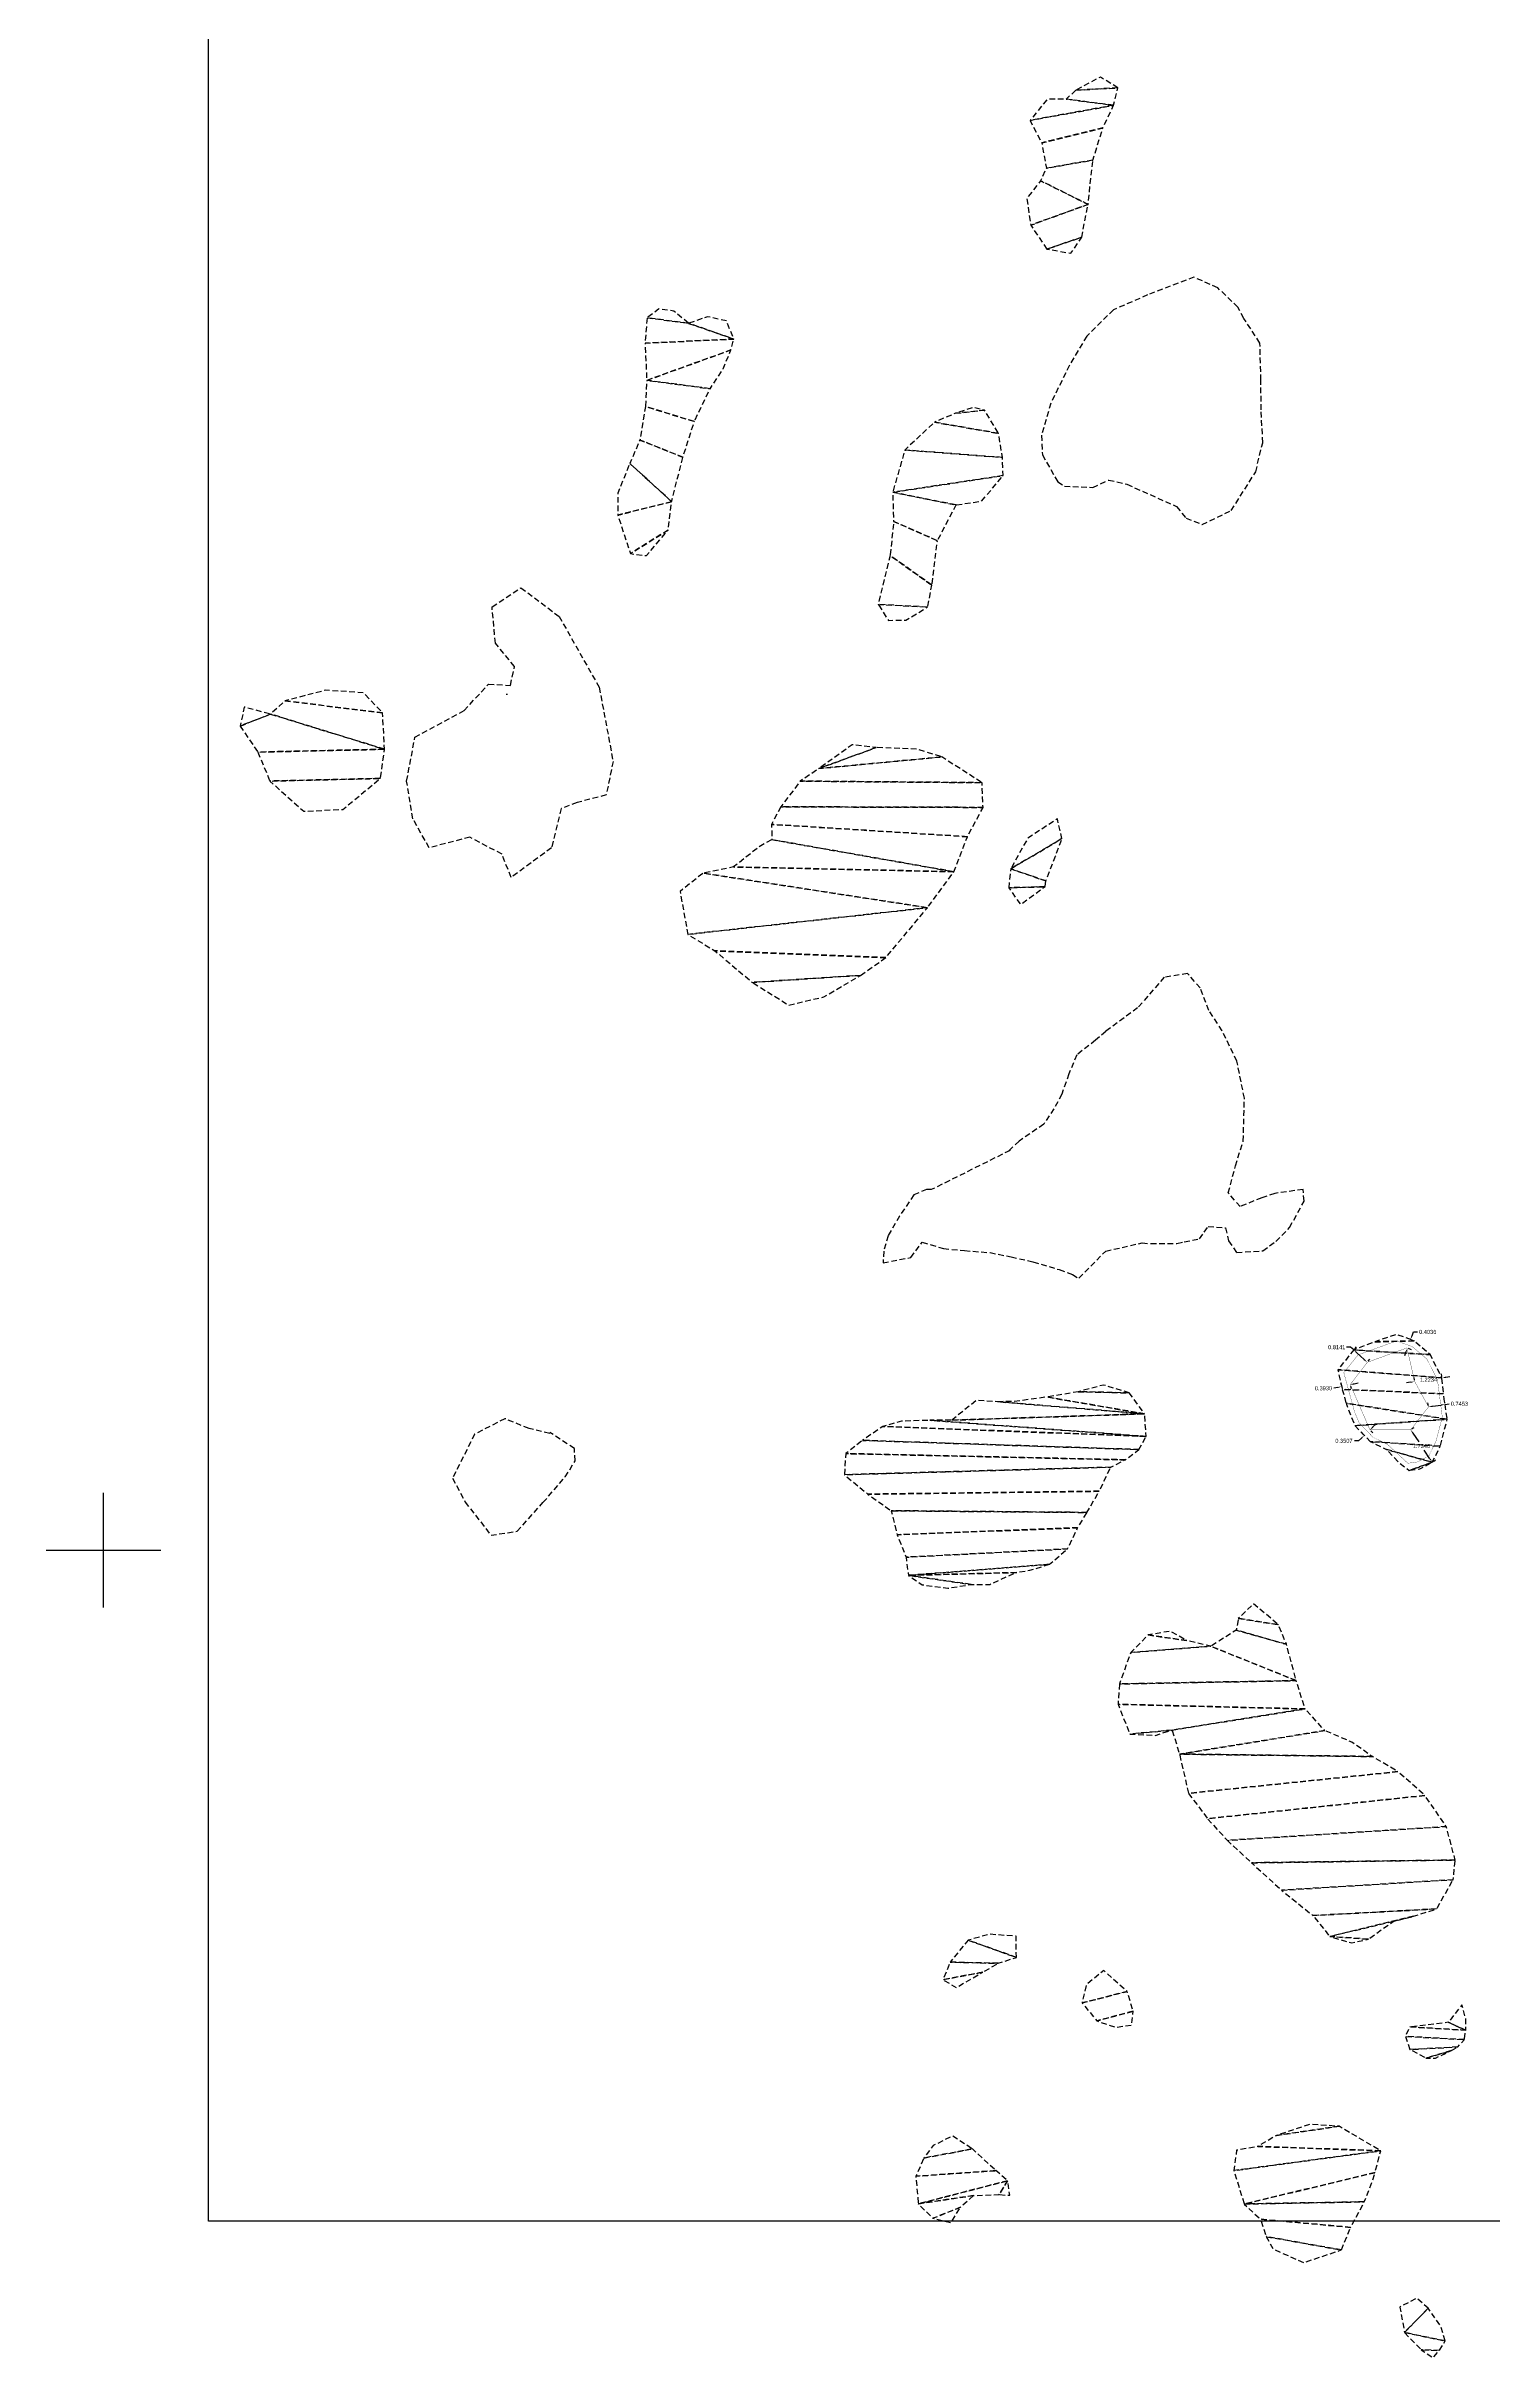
# Model space of a CAD drawing. Header units: metres. Extents: x 615331 to 657292, y 1301217 to 1321009.
# Drawn here: x 615466.6 to 615531, y 1309888.1 to 1309991 of the extents above; entities that cross this region are included whole.
import ezdxf

# ---------------------------------------------------------------- set-up
doc = ezdxf.new("R2010")
doc.units = ezdxf.units.M
doc.header["$PDMODE"] = 32
doc.header["$PDSIZE"] = 0.5
doc.linetypes.add('HIDDEN', pattern=[0.375, 0.25, -0.125])
for name, color, linetype in [('3', 7, 'Continuous'), ('42', 7, 'Continuous'), ('CIRCULO PI', 2, 'Continuous'), ('CVL_CUADCON_LIN', 8, 'Continuous')]:
    doc.layers.add(name, color=color, linetype=linetype)
doc.styles.get("Standard").update_dxf_attribs({"font": 'arial.ttf'})
doc.dimstyles.get("Standard").update_dxf_attribs({"dimtxt": 0.18, "dimasz": 0.18, "dimexe": 0.18, "dimexo": 0.0625, "dimgap": 0.09, "dimtad": 0, "dimtih": 1, "dimtoh": 1, "dimdec": 4, "dimzin": 0, "dimdsep": 46, "dimtxsty": 'Standard', "dimcen": 0.09, "dimadec": 0, "dimazin": 0, "dimtfac": 1, "dimtdec": 4, "dimtofl": 0, "dimtmove": 0, "dimatfit": 3, "dimfxl": 1, "dimtolj": 1, "dimtzin": 0, "dimarcsym": 0})
picture_1 = doc.add_image_def('image2.jpg', size_in_pixel=(1123, 633))

# ---------------------------------------------------------------- blocks, each defined once
blk = doc.blocks.new('COORD')
at = {"layer": '42', "color": 2, "linetype": 'Continuous'}
for p, q in [((0, -2), (0, 2)), ((-2, 0), (2, 0))]:
    blk.add_line(p, q, dxfattribs=at)
blk = doc.blocks.new('COORD$')
at = {"layer": '42', "color": 2, "linetype": 'Continuous'}
blk.add_blockref('COORD', (0, 0), dxfattribs=at)
blk = doc.blocks.new('*D47')
at = {"layer": 'CVL_CUADCON_LIN', "color": 0, "lineweight": -2, "ltscale": 0.5, "transparency": 16777216}
for p, q in [((615527.35, 1309933.39), (615527.48, 1309933.35)), ((615527.38, 1309933.58), (615527.44, 1309933.75)), ((615527.44, 1309933.75), (615527.62, 1309933.75)), ((615527.11, 1309932.86), (615527.05, 1309932.69)), ((615527.21, 1309933.02), (615527.34, 1309932.97))]:
    blk.add_line(p, q, dxfattribs=at)
at = {"layer": 'CVL_CUADCON_LIN', "color": 0, "ltscale": 0.5, "transparency": 16777216}
for points in [[(615527.35, 1309933.59), (615527.41, 1309933.57), (615527.31, 1309933.41)], [(615527.09, 1309932.87), (615527.14, 1309932.85), (615527.18, 1309933.03)]]:
    blk.add_solid(points, dxfattribs=at)
at = {"layer": 'Defpoints', "color": 0, "ltscale": 0.5, "transparency": 16777216}
for p in [(615527.29, 1309933.42), (615527.31, 1309933.41), (615527.15, 1309933.04)]:
    blk.add_point(p, dxfattribs=at)
at = {"layer": 'CVL_CUADCON_LIN', "color": 0, "ltscale": 0.5, "transparency": 16777216, "insert": (615528.08, 1309933.75), "char_height": 0.18, "attachment_point": 5}
blk.add_mtext('\\A1;0.4036', dxfattribs=at)
blk = doc.blocks.new('*D48')
at = {"layer": 'CVL_CUADCON_LIN', "color": 0, "lineweight": -2, "ltscale": 0.5, "transparency": 16777216}
for p, q in [((615527.32, 1309931.51), (615527.14, 1309931.49)), ((615527.49, 1309931.6), (615527.48, 1309931.72)), ((615528.7, 1309931.77), (615528.69, 1309931.89)), ((615528.89, 1309931.73), (615529.07, 1309931.76))]:
    blk.add_line(p, q, dxfattribs=at)
at = {"layer": 'CVL_CUADCON_LIN', "color": 0, "ltscale": 0.5, "transparency": 16777216}
for points in [[(615527.32, 1309931.54), (615527.33, 1309931.48), (615527.5, 1309931.54)], [(615528.89, 1309931.76), (615528.89, 1309931.7), (615528.71, 1309931.71)]]:
    blk.add_solid(points, dxfattribs=at)
at = {"layer": 'Defpoints', "color": 0, "ltscale": 0.5, "transparency": 16777216}
for p in [(615527.5, 1309931.54), (615528.71, 1309931.71), (615528.71, 1309931.71)]:
    blk.add_point(p, dxfattribs=at)
at = {"layer": 'CVL_CUADCON_LIN', "color": 0, "ltscale": 0.5, "transparency": 16777216, "insert": (615528.11, 1309931.62), "char_height": 0.18, "attachment_point": 5}
blk.add_mtext('\\A1;1.2234', dxfattribs=at)
blk = doc.blocks.new('*D49')
at = {"layer": 'CVL_CUADCON_LIN', "color": 0, "lineweight": -2, "ltscale": 0.5, "transparency": 16777216}
for p, q in [((615528.11, 1309930.47), (615528.09, 1309930.59)), ((615528.29, 1309930.44), (615528.67, 1309930.49)), ((615528.84, 1309930.58), (615528.83, 1309930.7)), ((615528.85, 1309930.52), (615529.03, 1309930.55))]:
    blk.add_line(p, q, dxfattribs=at)
at = {"layer": 'CVL_CUADCON_LIN', "color": 0, "ltscale": 0.5, "transparency": 16777216}
for points in [[(615528.29, 1309930.47), (615528.3, 1309930.41), (615528.11, 1309930.41)], [(615528.67, 1309930.52), (615528.68, 1309930.47), (615528.85, 1309930.52)]]:
    blk.add_solid(points, dxfattribs=at)
at = {"layer": 'Defpoints', "color": 0, "ltscale": 0.5, "transparency": 16777216}
for p in [(615528.11, 1309930.41), (615528.85, 1309930.52), (615528.85, 1309930.52)]:
    blk.add_point(p, dxfattribs=at)
at = {"layer": 'CVL_CUADCON_LIN', "color": 0, "ltscale": 0.5, "transparency": 16777216, "insert": (615529.49, 1309930.55), "char_height": 0.18, "attachment_point": 5}
blk.add_mtext('\\A1;0.7453', dxfattribs=at)
blk = doc.blocks.new('*D50')
at = {"layer": 'CVL_CUADCON_LIN', "color": 0, "lineweight": -2, "ltscale": 0.5, "transparency": 16777216}
for p, q in [((615527.37, 1309929.43), (615527.47, 1309929.49)), ((615527.42, 1309929.24), (615527.68, 1309928.85)), ((615528.18, 1309928.1), (615527.92, 1309928.49)), ((615528.33, 1309927.98), (615528.43, 1309928.05))]:
    blk.add_line(p, q, dxfattribs=at)
at = {"layer": 'CVL_CUADCON_LIN', "color": 0, "ltscale": 0.5, "transparency": 16777216}
for points in [[(615527.45, 1309929.26), (615527.4, 1309929.22), (615527.32, 1309929.39)], [(615528.21, 1309928.11), (615528.16, 1309928.08), (615528.28, 1309927.95)]]:
    blk.add_solid(points, dxfattribs=at)
at = {"layer": 'Defpoints', "color": 0, "ltscale": 0.5, "transparency": 16777216}
for p in [(615527.32, 1309929.39), (615528.28, 1309927.95), (615528.28, 1309927.95)]:
    blk.add_point(p, dxfattribs=at)
at = {"layer": 'CVL_CUADCON_LIN', "color": 0, "ltscale": 0.5, "transparency": 16777216, "insert": (615527.8, 1309928.67), "char_height": 0.18, "attachment_point": 5}
blk.add_mtext('\\A1;1.7346', dxfattribs=at)
blk = doc.blocks.new('*D51')
at = {"layer": 'CVL_CUADCON_LIN', "color": 0, "lineweight": -2, "ltscale": 0.5, "transparency": 16777216}
for p, q in [((615525.21, 1309929.19), (615525.13, 1309929.28)), ((615525.55, 1309929.35), (615525.63, 1309929.26)), ((615525.64, 1309929.52), (615525.77, 1309929.64)), ((615525, 1309928.9), (615524.82, 1309928.9)), ((615525.13, 1309929.02), (615525, 1309928.9))]:
    blk.add_line(p, q, dxfattribs=at)
at = {"layer": 'CVL_CUADCON_LIN', "color": 0, "ltscale": 0.5, "transparency": 16777216}
for points in [[(615525.11, 1309929.04), (615525.15, 1309929), (615525.26, 1309929.15)], [(615525.62, 1309929.54), (615525.66, 1309929.49), (615525.51, 1309929.39)]]:
    blk.add_solid(points, dxfattribs=at)
at = {"layer": 'Defpoints', "color": 0, "ltscale": 0.5, "transparency": 16777216}
for p in [(615525.26, 1309929.15), (615525.26, 1309929.15), (615525.51, 1309929.39)]:
    blk.add_point(p, dxfattribs=at)
at = {"layer": 'CVL_CUADCON_LIN', "color": 0, "ltscale": 0.5, "transparency": 16777216, "insert": (615524.35, 1309928.9), "char_height": 0.18, "attachment_point": 5}
blk.add_mtext('\\A1;0.3507', dxfattribs=at)
blk = doc.blocks.new('*D52')
at = {"layer": 'CVL_CUADCON_LIN', "color": 0, "lineweight": -2, "ltscale": 0.5, "transparency": 16777216}
for p, q in [((615524.08, 1309931.28), (615523.9, 1309931.24)), ((615524.24, 1309931.38), (615524.21, 1309931.49)), ((615524.65, 1309931.34), (615524.67, 1309931.23)), ((615524.81, 1309931.44), (615524.99, 1309931.48))]:
    blk.add_line(p, q, dxfattribs=at)
at = {"layer": 'CVL_CUADCON_LIN', "color": 0, "ltscale": 0.5, "transparency": 16777216}
for points in [[(615524.07, 1309931.3), (615524.08, 1309931.25), (615524.25, 1309931.32)], [(615524.8, 1309931.47), (615524.82, 1309931.41), (615524.63, 1309931.4)]]:
    blk.add_solid(points, dxfattribs=at)
at = {"layer": 'Defpoints', "color": 0, "ltscale": 0.5, "transparency": 16777216}
for p in [(615524.25, 1309931.32), (615524.25, 1309931.32), (615524.63, 1309931.4)]:
    blk.add_point(p, dxfattribs=at)
at = {"layer": 'CVL_CUADCON_LIN', "color": 0, "ltscale": 0.5, "transparency": 16777216, "insert": (615523.44, 1309931.24), "char_height": 0.18, "attachment_point": 5}
blk.add_mtext('\\A1;0.3930', dxfattribs=at)
blk = doc.blocks.new('*D53')
at = {"layer": 'CVL_CUADCON_LIN', "color": 0, "lineweight": -2, "ltscale": 0.5, "transparency": 16777216}
for p, q in [((615524.65, 1309933.07), (615524.47, 1309933.07)), ((615524.79, 1309932.95), (615524.65, 1309933.07)), ((615524.83, 1309932.99), (615524.91, 1309933.08)), ((615525.25, 1309932.52), (615524.92, 1309932.82)), ((615525.43, 1309932.44), (615525.51, 1309932.53))]:
    blk.add_line(p, q, dxfattribs=at)
at = {"layer": 'CVL_CUADCON_LIN', "color": 0, "ltscale": 0.5, "transparency": 16777216}
for points in [[(615524.94, 1309932.85), (615524.9, 1309932.8), (615524.79, 1309932.95)], [(615525.27, 1309932.54), (615525.23, 1309932.49), (615525.39, 1309932.4)]]:
    blk.add_solid(points, dxfattribs=at)
at = {"layer": 'Defpoints', "color": 0, "ltscale": 0.5, "transparency": 16777216}
for p in [(615524.79, 1309932.95), (615524.79, 1309932.95), (615525.39, 1309932.4)]:
    blk.add_point(p, dxfattribs=at)
at = {"layer": 'CVL_CUADCON_LIN', "color": 0, "ltscale": 0.5, "transparency": 16777216, "insert": (615524.03, 1309933.07), "char_height": 0.18, "attachment_point": 5}
blk.add_mtext('\\A1;0.8141', dxfattribs=at)

msp = doc.modelspace()

# ---------------------------------------------------------------- linework, layer by layer
at = {"layer": '3', "color": 30, "linetype": 'HIDDEN'}
msp.add_line((615487.06175, 1309962.14911), (615487.13196, 1309962.14541), dxfattribs=at)
for points in [[(615517.67525, 1309980.70366), (615515.61225, 1309979.91414), (615514.09449, 1309979.25675), (615512.90396, 1309978.0833), (615512.13521, 1309976.78306), (615511.30415, 1309975.09366), (615510.89231, 1309973.666), (615510.93028, 1309972.79174), (615511.618, 1309971.59777), (615511.91056, 1309971.40523), (615513.17385, 1309971.3484), (615513.88411, 1309971.67677), (615514.69492, 1309971.48755), (615516.90306, 1309970.49746), (615517.32738, 1309969.9819), (615518.0416, 1309969.69494), (615519.33279, 1309970.31843), (615520.42278, 1309972.04184), (615520.73828, 1309973.33928), (615520.66412, 1309974.79625), (615520.65558, 1309976.12415), (615520.61264, 1309977.77557), (615519.8932, 1309978.87218), (615519.63058, 1309979.37041), (615518.73479, 1309980.23231), (615517.67525, 1309980.70366)], [(615483.00812, 1309960.22207), (615485.19702, 1309961.41196), (615486.28509, 1309962.59), (615487.25722, 1309962.53559), (615487.44224, 1309963.38003), (615486.58913, 1309964.40771), (615486.44183, 1309966.02626), (615487.7278, 1309966.88242), (615489.42547, 1309965.60448), (615491.20865, 1309962.44817), (615491.82755, 1309959.14979), (615491.51995, 1309957.65599), (615490.2285, 1309957.31819), (615489.519, 1309957.05149), (615489.08487, 1309955.29711), (615487.28589, 1309953.98183), (615486.88603, 1309955.01448), (615485.45288, 1309955.77673), (615483.64473, 1309955.30386), (615482.91828, 1309956.59212), (615482.64088, 1309958.274), (615483.00812, 1309960.22207)], [(615509.4909, 1309941.82743), (615505.98787, 1309940.08299), (615505.77825, 1309940.09382), (615505.21593, 1309939.85019), (615504.57435, 1309938.90686), (615504.06197, 1309938.02916), (615503.87198, 1309937.34782), (615503.84293, 1309936.82946), (615505.07194, 1309937.06392), (615505.58559, 1309937.7473), (615506.52649, 1309937.46174), (615507.46612, 1309937.3705), (615508.60007, 1309937.28041), (615509.54034, 1309937.09195), (615510.5131, 1309936.87138), (615511.68107, 1309936.52249), (615512.26544, 1309936.2995), (615512.55788, 1309936.13933), (615513.74828, 1309937.34515), (615515.36492, 1309937.71162), (615515.75369, 1309937.68167), (615516.91937, 1309937.68907), (615517.24277, 1309937.75584), (615517.92182, 1309937.88963), (615518.30689, 1309938.44265), (615519.08444, 1309938.38276), (615519.21773, 1309937.80069), (615519.57719, 1309937.28475), (615520.74249, 1309937.35674), (615521.32253, 1309937.78145), (615521.93378, 1309938.40073), (615522.57396, 1309939.57062), (615522.53828, 1309940.0886), (615521.27652, 1309939.91874), (615520.69483, 1309939.72085), (615519.72602, 1309939.32609), (615519.20396, 1309939.93811), (615519.5201, 1309941.13845), (615519.86925, 1309942.24182), (615519.92175, 1309944.15306), (615519.58726, 1309945.8027), (615518.93102, 1309947.15888), (615518.34232, 1309948.06194), (615517.9473, 1309949.06349), (615517.39275, 1309949.70775), (615516.35755, 1309949.5393), (615515.1683, 1309948.17152), (615513.75019, 1309947.12626), (615513.29936, 1309946.73468), (615512.46167, 1309946.08176), (615512.11087, 1309945.23744), (615511.79295, 1309944.32865), (615511.44088, 1309943.67866), (615510.99196, 1309942.99566), (615509.89585, 1309942.24386), (615509.4556, 1309941.82743)], [(615489.01045, 1309929.22616), (615488.08752, 1309929.44597), (615487.01435, 1309929.88698), (615485.66301, 1309929.19163), (615484.68197, 1309927.2377), (615485.24429, 1309926.17562), (615486.39391, 1309924.6994), (615487.55717, 1309924.87461), (615488.70769, 1309926.15051), (615489.69803, 1309927.29504), (615490.14287, 1309928.01244), (615490.10426, 1309928.56241), (615489.01185, 1309929.27853)]]:
    msp.add_lwpolyline(points, dxfattribs=at)
at = {"layer": 'CIRCULO PI'}
msp.add_lwpolyline([(615473.824, 1310171.98436), (615943.99875, 1310171.98436), (615943.99875, 1309894.16378), (615473.824, 1309894.16378)], close=True, dxfattribs=at)
at = {"layer": 'CVL_CUADCON_LIN', "color": 4, "ltscale": 0.5, "const_width": 0.01147, "flags": 128}
msp.add_lwpolyline([(615524.34471, 1309931.93595), (615524.98074, 1309932.72702), (615526.69627, 1309933.34986), (615527.39732, 1309933.09194), (615528.04195, 1309932.54227), (615528.51421, 1309931.61243), (615528.72889, 1309929.95229), (615528.44437, 1309928.87198), (615528.12796, 1309928.22873), (615527.63425, 1309927.96324), (615527.19743, 1309927.90223), (615526.28869, 1309928.74182), (615525.64544, 1309929.05846), (615525.02936, 1309929.69586), (615524.82225, 1309930.19003)], close=True, dxfattribs=at)
at = {"layer": 'CVL_CUADCON_LIN', "color": 2, "ltscale": 0.5, "const_width": 0.01274, "flags": 128}
msp.add_lwpolyline([(615524.63413, 1309931.40362), (615525.38609, 1309932.39506), (615527.15437, 1309933.03705), (615527.50027, 1309931.53816), (615528.11489, 1309930.41135), (615527.32086, 1309929.39046), (615525.50824, 1309929.39046)], close=True, dxfattribs=at)

# ---------------------------------------------------------------- block references
at = {"layer": '42', "color": 1, "linetype": 'Continuous', "xscale": 1.274245939333923, "yscale": 1.274245939333923, "zscale": 0.1274245939301883}
msp.add_blockref('COORD$', (615469.15056, 1309924.03272), dxfattribs=at)

# ---------------------------------------------------------------- dimensions: what is measured, and where the dimension line sits
at = {"layer": 'CVL_CUADCON_LIN', "color": 2, "ltscale": 0.5}
for p1, p2, distance, picture, middle in [((615527.15437, 1309933.03705), (615527.29374, 1309933.41586), -0.02264, '*D47', (615528.08285, 1309933.7459)), ((615525.38609, 1309932.39506), (615524.78593, 1309932.94518), 0, '*D53', (615524.02698, 1309933.0668)), ((615524.63413, 1309931.40362), (615524.25104, 1309931.3159), 0, '*D52', (615523.4368, 1309931.23555)), ((615527.50027, 1309931.53816), (615528.712, 1309931.70674), 0, '*D48', (615528.10614, 1309931.62245)), ((615528.11489, 1309930.41135), (615528.85203, 1309930.52149), 0, '*D49', (615529.49368, 1309930.54809)), ((615525.50824, 1309929.39046), (615525.25605, 1309929.14671), 0, '*D51', (615524.35357, 1309928.89652)), ((615527.32086, 1309929.39046), (615528.28284, 1309927.94707), 0, '*D50', (615527.80185, 1309928.66876))]:
    dim = msp.add_aligned_dim(p1=p1, p2=p2, distance=distance, dimstyle='Standard', dxfattribs=at)
    dim.commit()
    dim.dimension.update_dxf_attribs({"geometry": picture, "text_midpoint": middle})

# ---------------------------------------------------------------- pictures from other files: only their frames are drawn
at = {"layer": 'CIRCULO PI'}
image = msp.add_image(picture_1, insert=(615473.824, 1309894.16378), size_in_units=(470.17476, 265.02281), dxfattribs=at)
image.dxf.flags = 7

# ---------------------------------------------------------------- meshes
at = {"layer": '3', "color": 30, "linetype": 'HIDDEN'}
mesh = msp.add_polyface(dxfattribs=at)
corners = [(615514.29022, 1309989.13624), (615512.41274, 1309989.02729), (615514.10086, 1309988.35767), (615511.99441, 1309988.63597), (615510.38134, 1309987.68653), (615513.62162, 1309987.35076), (615510.90595, 1309986.68586), (615513.17742, 1309985.92284), (615511.10741, 1309985.55357), (615512.96347, 1309983.94585), (615510.85192, 1309985.00143), (615510.41128, 1309983.02291), (615512.68148, 1309982.48671), (615511.13047, 1309981.95866), (615513.51, 1309989.61714), (615512.20033, 1309981.77109), (615510.24168, 1309984.22019), (615511.15251, 1309988.63061)]
mesh.append_faces([[corners[k] for k in face] for face in [(1, 0, 14), (12, 13, 15)]], dxfattribs={"vtx0": -1, "color": 30})
mesh.append_faces([[corners[k] for k in face] for face in [(0, 1, 3, 2), (2, 4, 6, 5), (5, 6, 8, 7), (7, 8, 10, 9), (9, 11, 13, 12)]], dxfattribs={"vtx0": -1, "vtx2": -1, "color": 30})
mesh.append_faces([[corners[k] for k in face] for face in [(2, 3, 17, 4), (9, 10, 16, 11)]], dxfattribs={"vtx0": -1, "vtx3": -1, "color": 30})
mesh = msp.add_polyface(dxfattribs=at)
corners = [(615495.18787, 1309978.65199), (615493.34059, 1309978.89958), (615497.20003, 1309977.95218), (615493.25076, 1309977.76537), (615497.07362, 1309977.46554), (615493.32607, 1309976.11408), (615496.14559, 1309975.74315), (615495.44259, 1309974.28133), (615493.26885, 1309974.94776), (615494.93468, 1309972.6912), (615493.01936, 1309973.45638), (615494.42931, 1309970.7123), (615492.57273, 1309972.41724), (615492.03704, 1309970.11429), (615494.27551, 1309969.44824), (615492.59847, 1309968.40132), (615496.02798, 1309978.94877), (615496.87102, 1309978.7598), (615496.72283, 1309976.62136), (615493.31141, 1309968.30869), (615492.0308, 1309971.0859), (615493.85615, 1309979.29141), (615494.53673, 1309979.19852)]
mesh.append_faces([[corners[k] for k in face] for face in [(1, 0, 22, 21), (14, 15, 19), (0, 2, 17, 16)]], dxfattribs={"vtx0": -1, "color": 30})
mesh.append_faces([[corners[k] for k in face] for face in [(4, 5, 6, 18)]], dxfattribs={"vtx0": -1, "vtx1": -1, "color": 30})
mesh.append_faces([[corners[k] for k in face] for face in [(2, 3, 5, 4), (6, 5, 8, 7), (7, 8, 10, 9), (9, 10, 12, 11), (11, 13, 15, 14)]], dxfattribs={"vtx0": -1, "vtx2": -1, "color": 30})
mesh.append_faces([[corners[k] for k in face] for face in [(0, 1, 3, 2)]], dxfattribs={"vtx0": -1, "vtx2": -1, "vtx3": -1, "color": 30})
mesh.append_faces([[corners[k] for k in face] for face in [(11, 12, 20, 13)]], dxfattribs={"vtx0": -1, "vtx3": -1, "color": 30})
mesh = msp.add_polyface(dxfattribs=at)
corners = [(615508.35937, 1309974.78364), (615507.06511, 1309974.64589), (615508.98133, 1309973.75112), (615506.12854, 1309974.25139), (615509.15004, 1309972.68343), (615504.80893, 1309973.01244), (615509.18763, 1309971.87403), (615504.27044, 1309971.1305), (615507.09124, 1309970.56525), (615506.25954, 1309968.97308), (615504.31121, 1309969.83523), (615506.01322, 1309966.99583), (615504.15907, 1309968.31213), (615505.82515, 1309966.02307), (615503.62248, 1309966.13877), (615507.87286, 1309974.91017), (615504.08045, 1309965.42914), (615504.85748, 1309965.43399), (615508.22353, 1309970.73434)]
mesh.append_faces([[corners[k] for k in face] for face in [(1, 0, 15), (13, 14, 16, 17)]], dxfattribs={"vtx0": -1, "color": 30})
mesh.append_faces([[corners[k] for k in face] for face in [(6, 7, 8, 18)]], dxfattribs={"vtx0": -1, "vtx1": -1, "color": 30})
mesh.append_faces([[corners[k] for k in face] for face in [(0, 1, 3, 2), (2, 3, 5, 4), (4, 5, 7, 6), (8, 7, 10, 9), (9, 10, 12, 11), (11, 12, 14, 13)]], dxfattribs={"vtx0": -1, "vtx2": -1, "color": 30})
mesh = msp.add_polyface(dxfattribs=at)
corners = [(615481.57153, 1309961.30836), (615477.22661, 1309961.8452), (615481.65397, 1309959.68918), (615476.58541, 1309961.2551), (615476.02104, 1309959.56417), (615481.47392, 1309958.39123), (615476.5533, 1309958.27387), (615475.23127, 1309960.72221), (615475.41629, 1309961.56665), (615478.05742, 1309956.92903), (615479.80517, 1309957.0125), (615480.71983, 1309962.20658), (615479.03476, 1309962.31807)]
mesh.append_faces([[corners[k] for k in face] for face in [(1, 0, 11, 12), (5, 6, 9, 10), (7, 3, 8)]], dxfattribs={"vtx0": -1, "color": 30})
mesh.append_faces([[corners[k] for k in face] for face in [(2, 3, 7, 4)]], dxfattribs={"vtx0": -1, "vtx1": -1, "vtx3": -1, "color": 30})
mesh.append_faces([[corners[k] for k in face] for face in [(0, 1, 3, 2), (2, 4, 6, 5)]], dxfattribs={"vtx0": -1, "vtx2": -1, "color": 30})
mesh = msp.add_polyface(dxfattribs=at)
corners = [(615503.53545, 1309959.76678), (615500.98926, 1309958.8311), (615506.45322, 1309959.34679), (615508.24647, 1309958.20175), (615500.15411, 1309958.27107), (615508.29132, 1309957.10131), (615499.29336, 1309957.12794), (615507.59418, 1309955.79827), (615498.88153, 1309956.34619), (615506.99707, 1309954.23732), (615498.8893, 1309955.66638), (615497.1878, 1309954.44884), (615505.81788, 1309952.63724), (615495.83162, 1309954.17437), (615495.15066, 1309951.44684), (615503.96602, 1309950.41432), (615496.35661, 1309950.71594), (615502.84226, 1309949.62442), (615498.02332, 1309949.31032), (615502.46611, 1309959.88401), (615505.3812, 1309959.69071), (615501.20256, 1309948.66669), (615499.65321, 1309948.29283), (615494.80521, 1309953.35312), (615498.31054, 1309955.33597)]
mesh.append_faces([[corners[k] for k in face] for face in [(1, 0, 19), (17, 18, 22, 21)]], dxfattribs={"vtx0": -1, "color": 30})
mesh.append_faces([[corners[k] for k in face] for face in [(0, 1, 2, 20)]], dxfattribs={"vtx0": -1, "vtx1": -1, "color": 30})
mesh.append_faces([[corners[k] for k in face] for face in [(2, 1, 4, 3), (3, 4, 6, 5), (5, 6, 8, 7), (7, 8, 10, 9), (9, 11, 13, 12), (12, 14, 16, 15), (15, 16, 18, 17)]], dxfattribs={"vtx0": -1, "vtx2": -1, "color": 30})
mesh.append_faces([[corners[k] for k in face] for face in [(9, 10, 24, 11), (12, 13, 23, 14)]], dxfattribs={"vtx0": -1, "vtx3": -1, "color": 30})
mesh = msp.add_polyface(dxfattribs=at)
corners = [(615511.80276, 1309955.71684), (615509.5202, 1309954.36321), (615511.07988, 1309953.8307), (615511.05045, 1309953.57127), (615509.43279, 1309953.52042), (615511.52039, 1309954.93649), (615509.95905, 1309952.78174), (615510.28131, 1309955.73188), (615511.5985, 1309956.58868)]
mesh.append_faces([[corners[k] for k in face] for face in [(1, 0, 8, 7), (3, 4, 6)]], dxfattribs={"vtx0": -1, "color": 30})
mesh.append_faces([[corners[k] for k in face] for face in [(0, 1, 2, 5)]], dxfattribs={"vtx0": -1, "vtx1": -1, "color": 30})
mesh.append_faces([[corners[k] for k in face] for face in [(2, 1, 4, 3)]], dxfattribs={"vtx0": -1, "vtx2": -1, "color": 30})
mesh = msp.add_polyface(dxfattribs=at)
corners = [(615527.47102, 1309933.35064), (615525.72275, 1309933.30732), (615528.18727, 1309932.73989), (615524.78593, 1309932.94518), (615528.712, 1309931.70674), (615524.07923, 1309932.0662), (615528.78132, 1309930.99469), (615524.27916, 1309931.19309), (615528.95054, 1309929.86214), (615524.44494, 1309930.57877), (615524.83995, 1309929.57722), (615528.6344, 1309928.6618), (615525.52448, 1309928.86899), (615528.28284, 1309927.94707), (615526.2392, 1309928.51717), (615527.24892, 1309927.5843), (615524.60982, 1309930.12629), (615526.76075, 1309927.96988), (615527.73428, 1309927.65208), (615526.69207, 1309933.63722)]
mesh.append_faces([[corners[k] for k in face] for face in [(1, 0, 19), (13, 15, 18)]], dxfattribs={"vtx0": -1, "color": 30})
mesh.append_faces([[corners[k] for k in face] for face in [(0, 1, 3, 2), (2, 3, 5, 4), (4, 5, 7, 6), (6, 7, 9, 8), (8, 10, 12, 11), (11, 12, 14, 13)]], dxfattribs={"vtx0": -1, "vtx2": -1, "color": 30})
mesh.append_faces([[corners[k] for k in face] for face in [(8, 9, 16, 10), (13, 14, 17, 15)]], dxfattribs={"vtx0": -1, "vtx3": -1, "color": 30})
mesh = msp.add_polyface(dxfattribs=at)
corners = [(615514.79252, 1309931.03623), (615512.52551, 1309931.08669), (615515.47845, 1309930.10131), (615511.13467, 1309930.85121), (615506.89934, 1309929.8206), (615515.54968, 1309929.09772), (615505.92798, 1309929.81448), (615503.82496, 1309929.54217), (615515.22972, 1309928.51271), (615502.92229, 1309928.92111), (615514.61732, 1309928.05538), (615502.18131, 1309928.33342), (615513.97178, 1309927.72752), (615502.12257, 1309927.39392), (615513.46056, 1309926.6555), (615503.16427, 1309926.52591), (615512.9162, 1309925.71281), (615504.2052, 1309925.78761), (615512.49965, 1309925.03007), (615504.47113, 1309924.72043), (615512.05239, 1309924.08802), (615504.86615, 1309923.719), (615511.24719, 1309923.40286), (615504.96847, 1309922.90985), (615509.76002, 1309923.03715), (615507.75576, 1309922.50643), (615508.93405, 1309930.64312), (615507.99468, 1309930.70199), (615509.67885, 1309930.64771), (615513.65692, 1309931.38537), (615510.37459, 1309923.1382), (615508.59765, 1309922.51165), (615506.72069, 1309922.33797), (615505.58635, 1309922.49279), (615504.66533, 1309929.77421)]
mesh.append_faces([[corners[k] for k in face] for face in [(1, 0, 29), (25, 23, 33, 32)]], dxfattribs={"vtx0": -1, "color": 30})
mesh.append_faces([[corners[k] for k in face] for face in [(4, 2, 26, 27), (22, 23, 24, 30), (24, 23, 25, 31)]], dxfattribs={"vtx0": -1, "vtx1": -1, "color": 30})
mesh.append_faces([[corners[k] for k in face] for face in [(0, 1, 3, 2), (2, 4, 6, 5), (5, 7, 9, 8), (8, 9, 11, 10), (10, 11, 13, 12), (12, 13, 15, 14), (14, 15, 17, 16), (16, 17, 19, 18), (18, 19, 21, 20), (20, 21, 23, 22)]], dxfattribs={"vtx0": -1, "vtx2": -1, "color": 30})
mesh.append_faces([[corners[k] for k in face] for face in [(2, 3, 28, 26), (5, 6, 34, 7)]], dxfattribs={"vtx0": -1, "vtx3": -1, "color": 30})
mesh = msp.add_polyface(dxfattribs=at)
corners = [(615517.35656, 1309920.00814), (615515.63888, 1309920.25649), (615521.43211, 1309920.71394), (615519.64931, 1309920.99428), (615521.79387, 1309919.84172), (615519.55553, 1309920.4754), (615522.2252, 1309918.22509), (615518.4268, 1309919.75584), (615514.3575, 1309918.07842), (615522.62187, 1309916.96447), (615514.29863, 1309917.17128), (615516.70224, 1309916.02039), (615514.82527, 1309915.84671), (615523.50238, 1309915.99847), (615517.0329, 1309914.95371), (615525.61444, 1309914.84579), (615526.75221, 1309914.17273), (615517.43263, 1309913.20723), (615527.95701, 1309913.11154), (615518.28179, 1309912.07902), (615528.90505, 1309911.7249), (615519.1623, 1309911.11301), (615529.30313, 1309910.23748), (615520.23725, 1309910.11578), (615529.21164, 1309909.36245), (615521.57266, 1309908.8934), (615528.47512, 1309908.06234), (615522.97229, 1309907.76862), (615527.44107, 1309907.73193), (615523.72308, 1309906.83409), (615525.44, 1309906.71533), (615514.86669, 1309919.47436), (615520.32517, 1309921.64618), (615524.70374, 1309915.48775), (615526.53597, 1309907.49963), (615524.69635, 1309906.54879), (615515.95897, 1309915.78898), (615516.60922, 1309920.42456)]
mesh.append_faces([[corners[k] for k in face] for face in [(1, 0, 37), (3, 2, 32), (11, 12, 36), (30, 29, 35)]], dxfattribs={"vtx0": -1, "color": 30})
mesh.append_faces([[corners[k] for k in face] for face in [(13, 14, 15, 33), (28, 29, 30, 34)]], dxfattribs={"vtx0": -1, "vtx1": -1, "color": 30})
mesh.append_faces([[corners[k] for k in face] for face in [(6, 7, 31, 8)]], dxfattribs={"vtx0": -1, "vtx1": -1, "vtx3": -1, "color": 30})
mesh.append_faces([[corners[k] for k in face] for face in [(0, 1, 31, 7), (2, 3, 5, 4), (4, 5, 7, 6), (6, 8, 10, 9), (14, 13, 9, 11), (15, 14, 17, 16), (16, 17, 19, 18), (18, 19, 21, 20), (20, 21, 23, 22), (22, 23, 25, 24), (24, 25, 27, 26), (26, 27, 29, 28)]], dxfattribs={"vtx0": -1, "vtx2": -1, "color": 30})
mesh.append_faces([[corners[k] for k in face] for face in [(9, 10, 12, 11)]], dxfattribs={"vtx0": -1, "vtx2": -1, "vtx3": -1, "color": 30})
mesh = msp.add_polyface(dxfattribs=at)
corners = [(615509.77276, 1309905.90427), (615507.63075, 1309906.66819), (615508.96502, 1309905.64012), (615506.82747, 1309905.69148), (615508.2875, 1309905.24715), (615506.50865, 1309904.91215), (615507.09379, 1309904.55956), (615508.56809, 1309906.9331), (615509.76677, 1309906.84352)]
mesh.append_faces([[corners[k] for k in face] for face in [(1, 0, 8, 7), (4, 5, 6)]], dxfattribs={"vtx0": -1, "color": 30})
mesh.append_faces([[corners[k] for k in face] for face in [(0, 1, 3, 2), (2, 3, 5, 4)]], dxfattribs={"vtx0": -1, "vtx2": -1, "color": 30})
mesh = msp.add_polyface(dxfattribs=at)
corners = [(615514.70447, 1309904.38079), (615512.70009, 1309903.8823), (615514.96913, 1309903.50793), (615513.35288, 1309903.07672), (615514.90835, 1309902.89221), (615514.19656, 1309902.79053), (615512.88918, 1309904.69323), (615513.66227, 1309905.31341)]
mesh.append_faces([[corners[k] for k in face] for face in [(1, 0, 7, 6), (2, 3, 5, 4)]], dxfattribs={"vtx0": -1, "color": 30})
mesh.append_faces([[corners[k] for k in face] for face in [(0, 1, 3, 2)]], dxfattribs={"vtx0": -1, "vtx2": -1, "color": 30})
mesh = msp.add_polyface(dxfattribs=at)
corners = [(615529.77269, 1309902.66183), (615528.99323, 1309903.01314), (615527.27835, 1309902.80811), (615529.71063, 1309902.24044), (615527.08683, 1309902.38583), (615529.42125, 1309901.91474), (615527.28485, 1309901.80413), (615529.13085, 1309901.75087), (615527.9997, 1309901.41995), (615529.76937, 1309903.17994), (615528.42058, 1309901.42262), (615527.86081, 1309902.87654), (615529.60347, 1309903.79425)]
mesh.append_faces([[corners[k] for k in face] for face in [(1, 0, 9, 12), (7, 8, 10)]], dxfattribs={"vtx0": -1, "color": 30})
mesh.append_faces([[corners[k] for k in face] for face in [(0, 2, 4, 3), (3, 4, 6, 5), (5, 6, 8, 7)]], dxfattribs={"vtx0": -1, "vtx2": -1, "color": 30})
mesh.append_faces([[corners[k] for k in face] for face in [(0, 1, 11, 2)]], dxfattribs={"vtx0": -1, "vtx3": -1, "color": 30})
mesh = msp.add_polyface(dxfattribs=at)
corners = [(615524.13351, 1309898.38355), (615521.35132, 1309897.97745), (615525.98614, 1309897.29407), (615520.51261, 1309897.48635), (615519.45091, 1309896.41089), (615525.73333, 1309896.3208), (615519.91372, 1309894.92397), (615525.25599, 1309895.02234), (615524.64805, 1309893.88495), (615520.63048, 1309894.24836), (615524.23354, 1309892.8783), (615520.89451, 1309893.47273), (615522.8376, 1309898.47262), (615525.60654, 1309895.89902), (615522.55332, 1309892.31712), (615521.18949, 1309892.92391), (615519.57464, 1309897.31853)]
mesh.append_faces([[corners[k] for k in face] for face in [(1, 0, 12), (10, 11, 15, 14)]], dxfattribs={"vtx0": -1, "color": 30})
mesh.append_faces([[corners[k] for k in face] for face in [(5, 6, 7, 13)]], dxfattribs={"vtx0": -1, "vtx1": -1, "color": 30})
mesh.append_faces([[corners[k] for k in face] for face in [(0, 1, 3, 2), (2, 4, 6, 5), (7, 6, 9, 8), (8, 9, 11, 10)]], dxfattribs={"vtx0": -1, "vtx2": -1, "color": 30})
mesh.append_faces([[corners[k] for k in face] for face in [(2, 3, 16, 4)]], dxfattribs={"vtx0": -1, "vtx3": -1, "color": 30})
mesh = msp.add_polyface(dxfattribs=at)
corners = [(615507.81998, 1309897.37409), (615505.653, 1309896.97181), (615508.86231, 1309896.40898), (615505.30194, 1309896.15986), (615509.38335, 1309895.95891), (615505.40707, 1309894.92983), (615507.8656, 1309895.30153), (615507.28607, 1309894.77973), (615506.05884, 1309894.28621), (615508.99866, 1309895.34116), (615509.48453, 1309895.31172), (615506.86952, 1309894.09698), (615506.07044, 1309897.52509), (615506.9419, 1309897.95158)]
mesh.append_faces([[corners[k] for k in face] for face in [(1, 0, 13, 12), (7, 8, 11), (4, 9, 10)]], dxfattribs={"vtx0": -1, "color": 30})
mesh.append_faces([[corners[k] for k in face] for face in [(4, 5, 6, 9)]], dxfattribs={"vtx0": -1, "vtx1": -1, "vtx3": -1, "color": 30})
mesh.append_faces([[corners[k] for k in face] for face in [(0, 1, 3, 2), (2, 3, 5, 4), (6, 5, 8, 7)]], dxfattribs={"vtx0": -1, "vtx2": -1, "color": 30})
mesh = msp.add_polyface(dxfattribs=at)
corners = [(615528.10355, 1309890.27934), (615527.04185, 1309889.20388), (615528.85765, 1309888.82658), (615528.60127, 1309888.40391), (615527.79162, 1309888.43118), (615528.65925, 1309889.47313), (615528.31202, 1309888.07821), (615526.84039, 1309890.33617), (615527.58264, 1309890.72941)]
mesh.append_faces([[corners[k] for k in face] for face in [(1, 0, 8, 7), (3, 4, 6)]], dxfattribs={"vtx0": -1, "color": 30})
mesh.append_faces([[corners[k] for k in face] for face in [(0, 1, 2, 5)]], dxfattribs={"vtx0": -1, "vtx1": -1, "color": 30})
mesh.append_faces([[corners[k] for k in face] for face in [(2, 1, 4, 3)]], dxfattribs={"vtx0": -1, "vtx2": -1, "color": 30})

doc.saveas('drawing.dxf')
